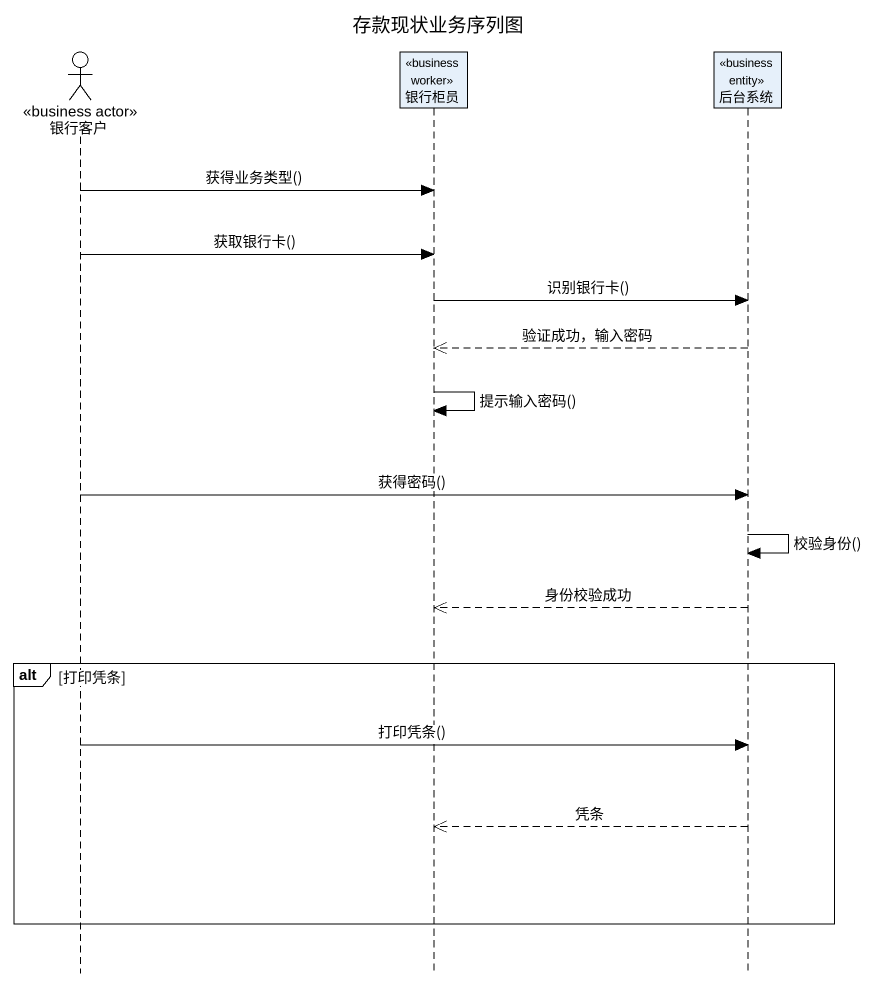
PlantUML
@startuml
title 存款现状业务序列图
hide footbox
actor 银行客户 <<business actor>>
participant 银行柜员 <<business worker>>
participant 后台系统 <<business entity>>

银行客户 -> 银行柜员 : 获得业务类型()
银行客户 -> 银行柜员 : 获取银行卡()
银行柜员 -> 后台系统 : 识别银行卡()
后台系统 -->> 银行柜员 : 验证成功，输入密码
银行柜员 -> 银行柜员 : 提示输入密码()
银行客户 -> 后台系统 : 获得密码()
后台系统 -> 后台系统 : 校验身份()
后台系统 -->> 银行柜员 : 身份校验成功
alt 打印凭条
  银行客户 -> 后台系统 : 打印凭条()
  后台系统 -->> 银行柜员 : 凭条
end
@enduml
